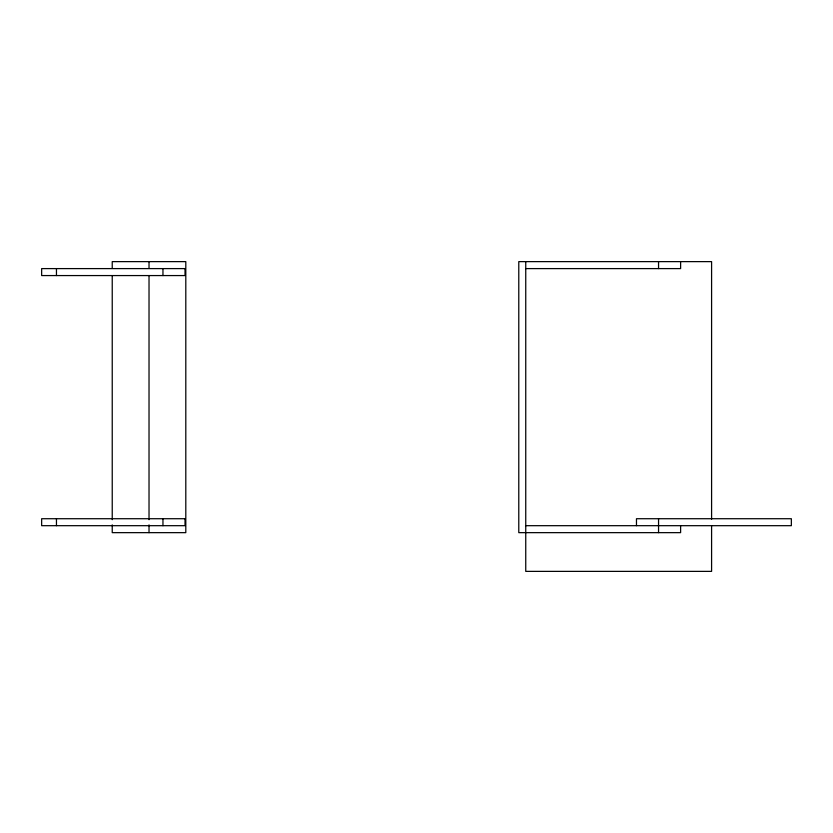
<?xml version="1.0" encoding="UTF-8"?>
<svg xmlns="http://www.w3.org/2000/svg" width="833" height="833" viewBox="0 0 833 833"><rect width="100%" height="100%" fill="white"/><g stroke="black" fill="none" stroke-linecap="round" stroke-linejoin="round"><path stroke-width="1.25" d="M525.748 268.601L680.613 268.601L680.613 261.624M525.748 525.685L791.35 525.685L791.35 518.72L636.474 518.72L636.474 525.685M711.59 519.313L711.59 261.624L518.782 261.624L518.782 532.651L680.613 532.651L680.613 525.685M711.59 525.821L711.59 571.376L525.748 571.376L525.748 261.624M658.549 261.624L658.549 268.601M658.549 518.72L658.549 532.651M162.956 268.601L162.956 275.567M162.956 518.72L162.956 525.685M149.024 261.624L149.024 268.111M149.024 275.89L149.024 519.688M149.024 524.873L149.024 532.651M112.236 268.111L112.236 261.624L185.801 261.624L185.801 532.651L112.236 532.651L112.236 524.873M112.236 275.89L112.236 519.688M56.457 268.601L56.457 275.567M56.457 518.72L56.457 525.685M185.03 268.601L41.65 268.601L41.65 275.567L185.03 275.567L185.03 268.601M185.03 518.72L41.65 518.72L41.65 525.685L185.03 525.685L185.03 518.72"/></g></svg>
